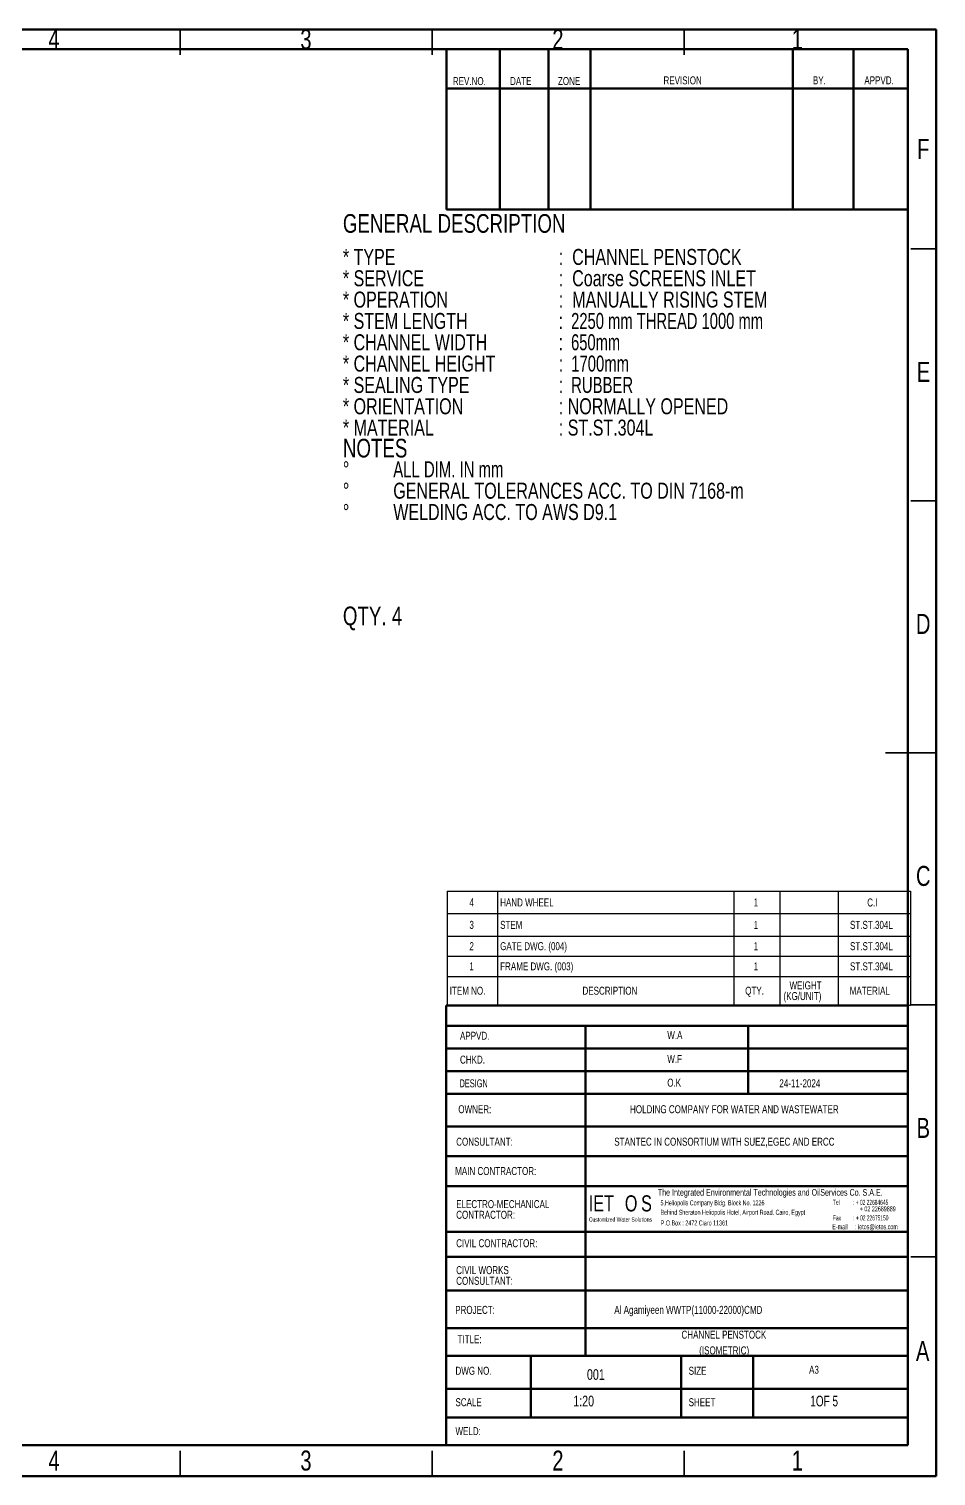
# Model space of a CAD drawing. Header units: millimetres. Extents: x 15 to 1268, y -316 to 292.
# Drawn here: x 235 to 415, y 5 to 292.1 of the extents above; entities that cross this region are included whole.
import ezdxf

# ---------------------------------------------------------------- set-up
doc = ezdxf.new("R2010")
doc.units = ezdxf.units.MM
doc.layers.add('FORMAT', color=7, linetype='Continuous')
doc.styles.add('SLDTEXTSTYLE0', font='TXT', dxfattribs={"width": 0.75})
doc.styles.add('SLDTEXTSTYLE1', font='TXT', dxfattribs={"width": 0.7})
doc.styles.add('SLDTEXTSTYLE2', font='TXT', dxfattribs={"width": 0.687299})
doc.styles.add('SLDTEXTSTYLE3', font='TXT', dxfattribs={"width": 0.638186})
doc.styles.add('SLDTEXTSTYLE4', font='TXT', dxfattribs={"width": 0.574028})
doc.styles.add('SLDTEXTSTYLE5', font='TXT', dxfattribs={"width": 0.57677})
doc.styles.add('SLDTEXTSTYLE6', font='TXT', dxfattribs={"width": 0.69})
doc.styles.add('SLDTEXTSTYLE7', font='TXT', dxfattribs={"width": 0.6875})
doc.styles.add('SLDTEXTSTYLE8', font='TXT', dxfattribs={"width": 0.694444})
doc.styles.add('SLDTEXTSTYLE9', font='TXT', dxfattribs={"width": 0.696429})

# ---------------------------------------------------------------- blocks, each defined once
blk = doc.blocks.new('SW_NOTE_0')
at = {"layer": 'FORMAT', "color": 0, "char_height": 1.5875, "attachment_point": 2, "style": 'SLDTEXTSTYLE0'}
for s, insert in [('CHANNEL PENSTOCK', (10.37, 2.05)), ('(ISOMETRIC)', (10.43, -1.07))]:
    blk.add_mtext(s, dxfattribs=dict(at, insert=insert))
blk = doc.blocks.new('SW_NOTE_0_1')
at = {"color": 0, "linetype": 'Continuous', "lineweight": 0, "char_height": 1.5875, "attachment_point": 1, "style": 'SLDTEXTSTYLE0'}
for s, insert in [('CIVIL WORKS', (0, 2.05)), ('CONSULTANT:', (0, -0.07))]:
    blk.add_mtext(s, dxfattribs=dict(at, insert=insert))
blk = doc.blocks.new('SW_NOTE_0_2')
at = {"color": 0, "linetype": 'Continuous', "lineweight": 0, "char_height": 1.5875, "attachment_point": 1, "style": 'SLDTEXTSTYLE0'}
for s, insert in [('ELECTRO-MECHANICAL', (0, 2.05)), ('CONTRACTOR:', (0, -0.07))]:
    blk.add_mtext(s, dxfattribs=dict(at, insert=insert))
blk = doc.blocks.new('SW_NOTE_0_3')
at = {"layer": 'FORMAT', "color": 0, "char_height": 1, "attachment_point": 1}
for s, insert, style in [('Tel          : + 02 22684645', (0, 1.29), 'SLDTEXTSTYLE4'), ('+ 02 22689889', (5.31, 0), 'SLDTEXTSTYLE3')]:
    blk.add_mtext(s, dxfattribs=dict(at, insert=insert, style=style))
blk = doc.blocks.new('SW_NOTE_0_4')
at = {"layer": 'FORMAT', "color": 0, "char_height": 3.2, "attachment_point": 1, "style": 'SLDTEXTSTYLE0'}
for s, insert in [('IET', (0, 4.13)), ('O', (7.16, 4.13)), ('S', (10.39, 4.13))]:
    blk.add_mtext(s, dxfattribs=dict(at, insert=insert))
blk = doc.blocks.new('SW_TABLEANNOTATION_0')
at = {"color": 0, "linetype": 'Continuous', "lineweight": 25}
for p, q in [((0, 0), (0, -4.43)), ((0, 0), (10.01, 0)), ((10.01, 0), (10.01, -4.43)), ((10.01, 0), (56.86, 0)), ((56.86, 0), (56.86, -4.43)), ((56.86, 0), (65.99, 0)), ((65.99, 0), (65.99, -4.43)), ((65.99, 0), (77.57, 0)), ((77.57, 0), (77.57, -4.43)), ((77.57, 0), (91.96, 0)), ((91.96, 0), (91.96, -4.43)), ((0, -4.43), (0, -8.88)), ((0, -4.43), (10.01, -4.43)), ((10.01, -4.43), (10.01, -8.88)), ((10.01, -4.43), (56.86, -4.43)), ((56.86, -4.43), (56.86, -8.88)), ((56.86, -4.43), (65.99, -4.43)), ((65.99, -4.43), (65.99, -8.88)), ((65.99, -4.43), (77.57, -4.43)), ((77.57, -4.43), (77.57, -8.88)), ((77.57, -4.43), (91.96, -4.43)), ((91.96, -4.43), (91.96, -8.88)), ((0, -8.88), (0, -12.88)), ((0, -8.88), (10.01, -8.88)), ((10.01, -8.88), (10.01, -12.88)), ((10.01, -8.88), (56.86, -8.88)), ((56.86, -8.88), (56.86, -12.88)), ((56.86, -8.88), (65.99, -8.88)), ((65.99, -8.88), (65.99, -12.88)), ((65.99, -8.88), (77.57, -8.88)), ((77.57, -8.88), (77.57, -12.88)), ((77.57, -8.88), (91.96, -8.88)), ((91.96, -8.88), (91.96, -12.88)), ((0, -12.88), (0, -16.88)), ((0, -12.88), (10.01, -12.88)), ((10.01, -12.88), (10.01, -16.88)), ((10.01, -12.88), (56.86, -12.88)), ((56.86, -12.88), (56.86, -16.88)), ((56.86, -12.88), (65.99, -12.88)), ((65.99, -12.88), (65.99, -16.88)), ((65.99, -12.88), (77.57, -12.88)), ((77.57, -12.88), (77.57, -16.88)), ((77.57, -12.88), (91.96, -12.88)), ((91.96, -12.88), (91.96, -16.88)), ((0, -16.88), (0, -22.57)), ((0, -16.88), (10.01, -16.88)), ((10.01, -16.88), (10.01, -22.57)), ((10.01, -16.88), (56.86, -16.88)), ((56.86, -16.88), (56.86, -22.57)), ((56.86, -16.88), (65.99, -16.88)), ((65.99, -16.88), (65.99, -22.57)), ((65.99, -16.88), (77.57, -16.88)), ((77.57, -16.88), (77.57, -22.57)), ((77.57, -16.88), (91.96, -16.88)), ((91.96, -16.88), (91.96, -22.57)), ((0, -22.57), (10.01, -22.57)), ((10.01, -22.57), (56.86, -22.57)), ((56.86, -22.57), (65.99, -22.57)), ((65.99, -22.57), (77.57, -22.57)), ((77.57, -22.57), (91.96, -22.57))]:
    blk.add_line(p, q, dxfattribs=at)
at = {"color": 0, "linetype": 'Continuous', "lineweight": 0, "attachment_point": 1, "style": 'SLDTEXTSTYLE0'}
for s, insert, char_height in [('4', (4.41, -1.43), 1.59), ('HAND WHEEL', (10.51, -1.43), 1.587), ('1', (60.83, -1.43), 1.59), ('C.I', (83.35, -1.43), 1.587), ('3', (4.41, -5.87), 1.59), ('STEM', (10.51, -5.87), 1.587), ('1', (60.83, -5.87), 1.59), ('ST.ST.304L', (79.94, -5.87), 1.587), ('2', (4.41, -10.1), 1.59), ('GATE DWG. (004)', (10.51, -10.1), 1.5875), ('1', (60.83, -10.1), 1.59), ('ST.ST.304L', (79.94, -10.1), 1.587), ('1', (4.41, -14.1), 1.59), ('FRAME DWG. (003)', (10.51, -14.1), 1.5875), ('1', (60.83, -14.1), 1.59), ('ST.ST.304L', (79.94, -14.1), 1.587), ('ITEM NO.', (0.5, -18.94), 1.587), ('DESCRIPTION', (26.85, -18.94), 1.5875), ('QTY.', (59.14, -18.94), 1.587), ('(KG/UNIT)', (66.74, -20), 1.587), ('WEIGHT', (67.93, -17.88), 1.587), ('MATERIAL', (79.88, -18.94), 1.587)]:
    blk.add_mtext(s, dxfattribs=dict(at, insert=insert, char_height=char_height))
blk = doc.blocks.new('SW_TABLEANNOTATION_1')
at = {"color": 0, "linetype": 'Continuous', "lineweight": 0, "attachment_point": 1}
for s, insert, char_height, style in [('GENERAL DESCRIPTION', (297.29, 255.38), 3.7042, 'SLDTEXTSTYLE0'), ('* TYPE', (297.29, 248.47), 3.175, 'SLDTEXTSTYLE0'), (':  CHANNEL PENSTOCK', (340.14, 248.47), 3.175, 'SLDTEXTSTYLE0'), ('* SERVICE', (297.29, 244.24), 3.175, 'SLDTEXTSTYLE0'), (':  Coarse SCREENS INLET', (340.14, 244.24), 3.175, 'SLDTEXTSTYLE0'), ('* OPERATION', (297.29, 240.01), 3.175, 'SLDTEXTSTYLE0'), (':  MANUALLY RISING STEM', (340.14, 240.01), 3.175, 'SLDTEXTSTYLE0'), ('* STEM LENGTH', (297.29, 235.77), 3.175, 'SLDTEXTSTYLE0'), (':  2250 mm THREAD 1000 mm', (340.14, 235.77), 3.175, 'SLDTEXTSTYLE6'), ('* CHANNEL WIDTH', (297.29, 231.54), 3.175, 'SLDTEXTSTYLE0'), (':  650mm', (340.14, 231.54), 3.175, 'SLDTEXTSTYLE7'), ('* CHANNEL HEIGHT', (297.29, 227.31), 3.175, 'SLDTEXTSTYLE0'), (':  1700mm', (340.14, 227.31), 3.175, 'SLDTEXTSTYLE8'), ('* SEALING TYPE', (297.29, 223.07), 3.175, 'SLDTEXTSTYLE0'), (':  RUBBER', (340.14, 223.07), 3.175, 'SLDTEXTSTYLE8'), ('* ORIENTATION', (297.29, 218.84), 3.175, 'SLDTEXTSTYLE0'), (': NORMALLY OPENED', (340.14, 218.84), 3.175, 'SLDTEXTSTYLE0'), ('* MATERIAL', (297.29, 214.61), 3.175, 'SLDTEXTSTYLE0'), (': ST.ST.304L', (340.14, 214.61), 3.175, 'SLDTEXTSTYLE0'), ('NOTES', (297.29, 210.8), 3.704, 'SLDTEXTSTYLE0'), ('%%d', (297.29, 206.33), 3.175, 'SLDTEXTSTYLE0'), ('ALL DIM. IN mm', (307.29, 206.33), 3.175, 'SLDTEXTSTYLE9'), ('%%d', (297.29, 202.09), 3.175, 'SLDTEXTSTYLE0'), ('GENERAL TOLERANCES ACC. TO DIN 7168-m', (307.29, 202.09), 3.175, 'SLDTEXTSTYLE0'), ('%%d', (297.29, 197.86), 3.175, 'SLDTEXTSTYLE0'), ('WELDING ACC. TO AWS D9.1', (307.29, 197.86), 3.175, 'SLDTEXTSTYLE0'), ('QTY. 4', (297.29, 177.51), 3.704, 'SLDTEXTSTYLE0')]:
    blk.add_mtext(s, dxfattribs=dict(at, insert=insert, char_height=char_height, style=style))

msp = doc.modelspace()

# ---------------------------------------------------------------- linework, layer by layer
at = {"color": 7, "linetype": 'Continuous', "lineweight": 70}
for p, q in [((15, 292), (415, 292)), ((415, 292), (415, 5)), ((20, 288.13352501), (409.40247212, 288.13352501)), ((409.40247212, 288.13352501), (409.40247212, 11.13352501)), ((409.40247212, 11.13352501), (20, 11.13352501)), ((415, 5), (15, 5))]:
    msp.add_line(p, q, dxfattribs=at)
at = {"color": 7, "linetype": 'Continuous', "lineweight": 35}
for p, q in [((265, 287), (265, 292)), ((315, 287), (315, 292)), ((365, 287), (365, 292)), ((410, 248.5), (415, 248.5)), ((410, 198.5), (415, 198.5)), ((415.001, 148.5), (404.999, 148.5)), ((410, 148.5), (415, 148.5)), ((410, 98.5), (415, 98.5)), ((410, 48.5), (415, 48.5)), ((265, 10), (265, 5)), ((315, 10), (315, 5)), ((365, 10), (365, 5))]:
    msp.add_line(p, q, dxfattribs=at)
at = {"color": 7, "linetype": 'Continuous', "lineweight": 50}
for p, q in [((317.84286097, 288.13352501), (317.84286097, 256.31060605)), ((328.41879957, 288.13352501), (328.41879957, 256.44731133)), ((338.07821027, 288.13352501), (338.07821027, 256.31058574)), ((346.43565716, 288.13352501), (346.43565716, 256.31060605)), ((386.5523428, 288.13352501), (386.5523428, 256.31060605)), ((398.58895464, 288.13352501), (398.58895464, 256.31058574)), ((409.40247212, 280.31780397), (317.84286097, 280.31780397)), ((409.40247212, 256.31060605), (317.84286097, 256.31060605)), ((409.40247212, 98.3760046), (317.80468463, 98.3760046)), ((317.80468463, 98.3760046), (317.80468463, 85.32538806)), ((409.40247212, 94.32538806), (317.80468463, 94.32538806)), ((345.44761415, 89.82538806), (345.44761415, 94.32538806)), ((377.73890589, 80.82538806), (377.73890589, 94.32538806)), ((409.40247212, 89.82538806), (317.80468463, 89.82538806)), ((345.44761415, 85.32538806), (345.44761415, 89.82538806)), ((317.80468463, 85.32538806), (317.80468463, 11.13352501)), ((409.40247212, 85.32538806), (317.80468463, 85.32538806)), ((345.44761415, 80.82538806), (345.44761415, 85.32538806)), ((409.40247212, 80.82538806), (317.80468463, 80.82538806)), ((345.44761415, 28.82538806), (345.44761415, 80.82538806)), ((409.40247212, 74.32538806), (317.80468463, 74.32538806)), ((409.40247212, 68.45147544), (317.80468463, 68.45147544)), ((409.40247212, 62.50826133), (317.80468463, 62.50826133)), ((409.40247212, 53.43114076), (317.80468463, 53.43114076)), ((409.40247212, 48.5), (317.80468463, 48.5)), ((409.40247212, 41.82538806), (317.80468463, 41.82538806)), ((409.40247212, 34.36716565), (317.80468463, 34.36716565)), ((317.80468463, 28.82538806), (409.40247212, 28.82538806)), ((334.55724306, 16.63352501), (334.55724306, 28.82538806)), ((364.43983853, 16.63352501), (364.43983853, 28.82538806)), ((378.71030249, 16.63352501), (378.71030249, 28.82538806)), ((317.80468463, 22.29729413), (409.40247212, 22.29729413)), ((317.80468463, 16.63352501), (409.40247212, 16.63352501))]:
    msp.add_line(p, q, dxfattribs=at)

# ---------------------------------------------------------------- block references
at = {"color": 7, "linetype": 'Continuous', "lineweight": 0}
for name, p in [('SW_TABLEANNOTATION_1', (0, 0)), ('SW_TABLEANNOTATION_0', (317.99104717, 121.02732856)), ('SW_NOTE_0_2', (319.77903008, 57.70309547)), ('SW_NOTE_0_1', (319.77903008, 44.59997324))]:
    msp.add_blockref(name, p, dxfattribs=at)
at = {"layer": 'FORMAT'}
for name, p in [('SW_NOTE_0_4', (346.08241145, 56.57162895)), ('SW_NOTE_0_3', (394.54228126, 58.51556233)), ('SW_NOTE_0', (362.52964251, 31.79663316))]:
    msp.add_blockref(name, p, dxfattribs=at)

# ---------------------------------------------------------------- texts
at = {"color": 7, "linetype": 'Continuous', "lineweight": 0}
for s, insert, char_height, attachment_point, style in [('4', (239.96003695, 292.06015409), 3.96875, 2, 'SLDTEXTSTYLE0'), ('3', (289.96003695, 292.06015409), 3.96875, 2, 'SLDTEXTSTYLE0'), ('2', (339.96003695, 292.06015409), 3.96875, 2, 'SLDTEXTSTYLE0'), ('1', (387.46003695, 292.06015409), 3.96875, 2, 'SLDTEXTSTYLE0'), ('REV.NO.', (319.11612492, 282.56422723), 1.5875, 1, 'SLDTEXTSTYLE0'), ('DATE', (330.46904675, 282.57944511), 1.5875, 1, 'SLDTEXTSTYLE0'), ('ZONE', (339.9673719, 282.57944511), 1.5875, 1, 'SLDTEXTSTYLE0'), ('REVISION', (360.90790549, 282.70658531), 1.5875, 1, 'SLDTEXTSTYLE0'), ('BY.', (390.5610492, 282.72180319), 1.5875, 1, 'SLDTEXTSTYLE0'), ('APPVD.', (400.7720403, 282.72180319), 1.5875, 1, 'SLDTEXTSTYLE0'), ('F', (412.45774021, 270.31015409), 3.96875, 2, 'SLDTEXTSTYLE0'), ('E', (412.50780891, 226.06015409), 3.96875, 2, 'SLDTEXTSTYLE0'), ('D', (412.45268728, 176.06015409), 3.96875, 2, 'SLDTEXTSTYLE0'), ('C', (412.4586589, 126.06015409), 3.96875, 2, 'SLDTEXTSTYLE0'), ('APPVD.', (320.53190211, 93.14969868), 1.5875, 1, 'SLDTEXTSTYLE0'), ('W.A', (361.6653391, 93.28157081), 1.5875, 1, 'SLDTEXTSTYLE0'), ('CHKD.', (320.53190211, 88.41599531), 1.5875, 1, 'SLDTEXTSTYLE0'), ('W.F', (361.6653391, 88.54786744), 1.5875, 1, 'SLDTEXTSTYLE0'), ('DESIGN', (320.44558201, 83.71418935), 1.5875, 1, 'SLDTEXTSTYLE2'), ('O.K', (361.6653391, 83.84606148), 1.5875, 1, 'SLDTEXTSTYLE0'), ('OWNER:', (320.20025419, 78.57331668), 1.5875, 1, 'SLDTEXTSTYLE0'), ('B', (412.47060182, 76.06015409), 3.96875, 2, 'SLDTEXTSTYLE0'), ('CONSULTANT:', (319.77903008, 72.1308215), 1.5875, 1, 'SLDTEXTSTYLE0'), ('MAIN CONTRACTOR:', (319.57103781, 66.31478357), 1.5875, 1, 'SLDTEXTSTYLE0'), ('Customized Water Solutions', (346.09380059, 56.32257161), 0.85, 1, 'SLDTEXTSTYLE1'), ('CIVIL CONTRACTOR:', (319.77903008, 51.98787102), 1.5875, 1, 'SLDTEXTSTYLE0'), ('PROJECT:', (319.58326043, 38.76577738), 1.5875, 1, 'SLDTEXTSTYLE0'), ('TITLE:', (320.04897102, 32.95023136), 1.5875, 1, 'SLDTEXTSTYLE0'), ('A', (412.33968814, 31.81015409), 3.96875, 2, 'SLDTEXTSTYLE0'), ('DWG NO.', (319.63148809, 26.6835561), 1.5875, 1, 'SLDTEXTSTYLE0'), ('SIZE', (365.90727374, 26.6835561), 1.5875, 1, 'SLDTEXTSTYLE0'), ('A3', (389.80221381, 26.88797117), 1.5875, 1, 'SLDTEXTSTYLE0'), ('SCALE', (319.63148809, 20.44720677), 1.5875, 1, 'SLDTEXTSTYLE0'), ('SHEET', (365.90727374, 20.44720677), 1.5875, 1, 'SLDTEXTSTYLE0'), ('WELD:', (319.63148809, 14.70744943), 1.5875, 1, 'SLDTEXTSTYLE0'), ('4', (239.96003695, 10.06015409), 3.96875, 2, 'SLDTEXTSTYLE0'), ('3', (289.96003695, 10.06015409), 3.96875, 2, 'SLDTEXTSTYLE0'), ('2', (339.96003695, 10.06015409), 3.96875, 2, 'SLDTEXTSTYLE0'), ('1', (387.46003695, 10.06015409), 3.96875, 2, 'SLDTEXTSTYLE0')]:
    msp.add_mtext(s, dxfattribs=dict(at, insert=insert, char_height=char_height, attachment_point=attachment_point, style=style))
at = {"layer": 'FORMAT', "attachment_point": 1}
for s, insert, char_height, style in [('24-11-2024', (383.89584693, 83.71343699), 1.5875, 'SLDTEXTSTYLE0'), ('HOLDING COMPANY FOR WATER AND WASTEWATER', (354.28002749, 78.57331668), 1.5875, 'SLDTEXTSTYLE0'), ('STANTEC IN CONSORTIUM WITH SUEZ,EGEC AND ERCC', (351.15088409, 72.1308215), 1.5875, 'SLDTEXTSTYLE0'), ('The Integrated Environmental Technologies and OilServices Co. S.A.E.', (359.78326929, 61.94658858), 1.3229166667, 'SLDTEXTSTYLE3'), ('5,Heliopolis Company Bldg. Block No. 1226', (360.31622535, 59.70774199), 1, 'SLDTEXTSTYLE3'), ('Behind Sheraton Heliopolis Hotel, Airport Road. Cairo, Egypt', (360.31622535, 57.82956518), 1, 'SLDTEXTSTYLE3'), ('P.O.Box : 2472 Ciaro 11361', (360.38014565, 55.71708135), 1, 'SLDTEXTSTYLE3'), ('E-mail     : ietos@ietos.com', (394.41991105, 54.96035649), 1, 'SLDTEXTSTYLE3'), ('Fax         : + 02 22675150', (394.54228126, 56.71997993), 1, 'SLDTEXTSTYLE5'), ('Al Agamiyeen WWTP(11000-22000)CMD', (351.15088409, 38.76577738), 1.5875, 'SLDTEXTSTYLE0'), ('001', (345.72075191, 26.20785106), 2.116666667, 'SLDTEXTSTYLE0'), ('1:20', (343.00198507, 20.94104205), 2.116666667, 'SLDTEXTSTYLE0'), ('1OF 5', (390.04102485, 20.94104205), 2.116666667, 'SLDTEXTSTYLE1')]:
    msp.add_mtext(s, dxfattribs=dict(at, insert=insert, char_height=char_height, style=style))

doc.saveas('drawing.dxf')
